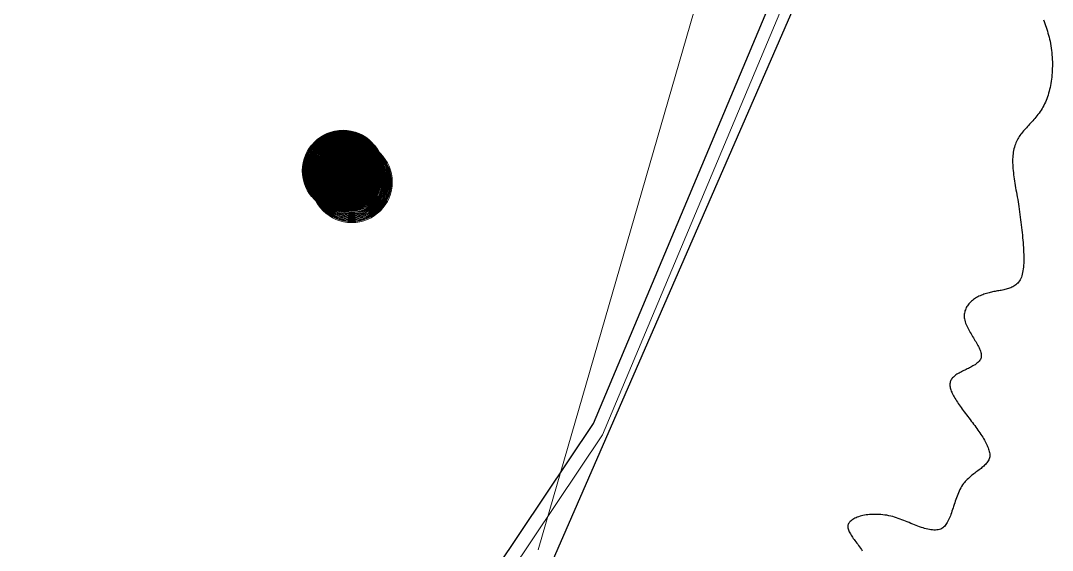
# Model space of a CAD drawing. Header units: metres. Extents: x 3 to 509016, y 4 to 6969473.
# Drawn here: x 507931.215 to 507935.037, y 6967156.281 to 6967158.243 of the extents above; entities that cross this region are included whole.
import ezdxf

# ---------------------------------------------------------------- set-up
doc = ezdxf.new("R2010")
doc.units = ezdxf.units.M
for name, color, linetype, lineweight in [('A-FLOR', 252, 'Continuous', 5), ('ROAD_KERB_BACK', 252, 'Continuous', 0), ('VEG_TREE', 252, 'Continuous', 0)]:
    doc.layers.add(name, color=color, linetype=linetype, lineweight=lineweight)
for name, color, linetype in [('mga2020ROAD_KERB_BACK', 252, 'Continuous'), ('mga2020ROAD_KERB_LIP', 252, 'Continuous'), ('mga2020VEG_TREE', 252, 'Continuous'), ('XREF', 7, 'Continuous')]:
    doc.layers.add(name, color=color, linetype=linetype)

# ---------------------------------------------------------------- blocks, each defined once
blk = doc.blocks.new('25027_BNP_Skygate Play-Sheet - 000101 - SITE PLAN')
at = {"layer": 'A-FLOR'}
blk.add_line((-2403120, 3924501.7), (-2400632, 3921723.1), dxfattribs=at)
blk = doc.blocks.new('XE_ARCH')
at = {"xscale": 0.001, "yscale": 0.001, "zscale": 0.001, "rotation": 121.996}
blk.add_blockref('25027_BNP_Skygate Play-Sheet - 000101 - SITE PLAN', (509988.1258, 6971273.7702), dxfattribs=at)
blk = doc.blocks.new('BAC V TREE')
for p, q in [((16.6968, 3.5992), (16.7129, 3.5541)), ((16.7129, 3.5541), (16.7288, 3.5087)), ((16.7288, 3.5087), (16.7442, 3.4632)), ((16.7442, 3.4632), (16.7594, 3.4174)), ((16.7594, 3.4174), (16.7741, 3.3713)), ((16.7741, 3.3713), (16.7883, 3.3249)), ((16.7883, 3.3249), (16.802, 3.2781)), ((16.802, 3.2781), (16.8151, 3.2309)), ((16.8151, 3.2309), (16.8276, 3.1832)), ((16.8276, 3.1832), (16.8395, 3.135)), ((16.8395, 3.135), (16.8506, 3.0863)), ((16.8506, 3.0863), (16.8609, 3.032)), ((16.8609, 3.032), (16.8702, 2.9776)), ((16.8702, 2.9776), (16.8783, 2.9232)), ((16.8783, 2.9232), (16.8855, 2.8688)), ((16.8855, 2.8688), (16.8915, 2.8144)), ((16.8915, 2.8144), (16.8965, 2.7602)), ((16.8965, 2.7602), (16.9005, 2.706)), ((16.9005, 2.706), (16.9034, 2.6521)), ((16.9034, 2.6521), (16.9053, 2.5983)), ((16.906, 2.4916), (16.9049, 2.4388)), ((16.9053, 2.5983), (16.9062, 2.5448)), ((16.9062, 2.5448), (16.906, 2.4916)), ((16.8905, 2.2317), (16.8844, 2.1812)), ((16.8955, 2.2828), (16.8905, 2.2317)), ((16.8996, 2.3343), (16.8955, 2.2828)), ((16.9027, 2.3863), (16.8996, 2.3343)), ((16.9049, 2.4388), (16.9027, 2.3863)), ((16.8509, 1.9858), (16.8402, 1.9387)), ((16.8607, 2.0336), (16.8509, 1.9858)), ((16.8695, 2.0821), (16.8607, 2.0336)), ((16.8775, 2.1314), (16.8695, 2.0821)), ((16.8844, 2.1812), (16.8775, 2.1314)), ((16.7884, 1.7591), (16.7732, 1.7165)), ((16.8027, 1.8026), (16.7884, 1.7591)), ((16.8161, 1.8471), (16.8027, 1.8026)), ((16.8286, 1.8925), (16.8161, 1.8471)), ((16.8402, 1.9387), (16.8286, 1.8925)), ((16.6593, 1.4801), (16.636, 1.4437)), ((16.6819, 1.5179), (16.6593, 1.4801)), ((16.7039, 1.557), (16.6819, 1.5179)), ((16.7225, 1.5952), (16.7039, 1.557)), ((16.7403, 1.6345), (16.7225, 1.5952)), ((16.7572, 1.675), (16.7403, 1.6345)), ((16.7732, 1.7165), (16.7572, 1.675)), ((16.4883, 1.2479), (16.4629, 1.2184)), ((16.5136, 1.2782), (16.4883, 1.2479)), ((16.5387, 1.3093), (16.5136, 1.2782)), ((16.5635, 1.3413), (16.5387, 1.3093)), ((16.5881, 1.3744), (16.5635, 1.3413)), ((16.6123, 1.4084), (16.5881, 1.3744)), ((16.636, 1.4437), (16.6123, 1.4084)), ((16.2641, 1.0001), (16.2408, 0.9739)), ((16.2879, 1.0264), (16.2641, 1.0001)), ((16.3121, 1.0528), (16.2879, 1.0264)), ((16.3367, 1.0794), (16.3121, 1.0528)), ((16.3616, 1.1063), (16.3367, 1.0794)), ((16.3868, 1.1336), (16.3616, 1.1063)), ((16.4121, 1.1613), (16.3868, 1.1336)), ((16.4374, 1.1896), (16.4121, 1.1613)), ((16.4629, 1.2184), (16.4374, 1.1896)), ((-0.3055, 0.7517), (-0.3435, 0.7359)), ((-0.2662, 0.7659), (-0.3055, 0.7517)), ((-0.2258, 0.7783), (-0.2662, 0.7659)), ((-0.1844, 0.7889), (-0.2258, 0.7783)), ((-0.1419, 0.7977), (-0.1844, 0.7889)), ((-0.0984, 0.8046), (-0.1419, 0.7977)), ((-0.054, 0.8095), (-0.0984, 0.8046)), ((-0.0086, 0.8125), (-0.054, 0.8095)), ((0.0377, 0.8134), (-0.0086, 0.8125)), ((0.077, 0.8104), (0.0377, 0.8134)), ((0.116, 0.8054), (0.077, 0.8104)), ((0.1545, 0.7984), (0.116, 0.8054)), ((0.1926, 0.7896), (0.1545, 0.7984)), ((0.2302, 0.7789), (0.1926, 0.7896)), ((0.2672, 0.7664), (0.2302, 0.7789)), ((0.3035, 0.7522), (0.2672, 0.7664)), ((0.3391, 0.7362), (0.3035, 0.7522)), ((16.0805, 0.7569), (16.0648, 0.7276)), ((16.0974, 0.7854), (16.0805, 0.7569)), ((16.1153, 0.8134), (16.0974, 0.7854)), ((16.1341, 0.8409), (16.1153, 0.8134)), ((16.1539, 0.868), (16.1341, 0.8409)), ((16.1745, 0.8948), (16.1539, 0.868)), ((16.1959, 0.9213), (16.1745, 0.8948)), ((16.218, 0.9477), (16.1959, 0.9213)), ((16.2408, 0.9739), (16.218, 0.9477)), ((-0.6525, 0.493), (-0.6754, 0.4613)), ((-0.6281, 0.5235), (-0.6525, 0.493)), ((-0.6021, 0.5527), (-0.6281, 0.5235)), ((-0.5746, 0.5806), (-0.6021, 0.5527)), ((-0.5457, 0.6072), (-0.5746, 0.5806)), ((-0.5153, 0.6324), (-0.5457, 0.6072)), ((-0.4836, 0.6561), (-0.5153, 0.6324)), ((-0.4505, 0.6784), (-0.4836, 0.6561)), ((-0.4161, 0.6991), (-0.4505, 0.6784)), ((-0.3804, 0.7183), (-0.4161, 0.6991)), ((-0.3435, 0.7359), (-0.3804, 0.7183)), ((0.3739, 0.7186), (0.3391, 0.7362)), ((0.4078, 0.6994), (0.3739, 0.7186)), ((0.4409, 0.6786), (0.4078, 0.6994)), ((0.4729, 0.6563), (0.4409, 0.6786)), ((0.5039, 0.6326), (0.4729, 0.6563)), ((0.5338, 0.6073), (0.5039, 0.6326)), ((0.5626, 0.5807), (0.5338, 0.6073)), ((0.59, 0.5528), (0.5626, 0.5807)), ((0.6162, 0.5235), (0.59, 0.5528)), ((0.641, 0.493), (0.6162, 0.5235)), ((0.6644, 0.4613), (0.641, 0.493)), ((15.9896, 0.5232), (15.981, 0.4842)), ((15.9998, 0.5614), (15.9896, 0.5232)), ((16.0115, 0.5988), (15.9998, 0.5614)), ((16.0249, 0.6354), (16.0115, 0.5988)), ((16.0369, 0.667), (16.0249, 0.6354)), ((16.0502, 0.6977), (16.0369, 0.667)), ((16.0648, 0.7276), (16.0502, 0.6977)), ((-0.7774, 0.2482), (-0.7882, 0.2093)), ((-0.7648, 0.2862), (-0.7774, 0.2482)), ((-0.7504, 0.3233), (-0.7648, 0.2862)), ((-0.7342, 0.3594), (-0.7504, 0.3233)), ((-0.7163, 0.3944), (-0.7342, 0.3594)), ((-0.6966, 0.4284), (-0.7163, 0.3944)), ((-0.6754, 0.4613), (-0.6966, 0.4284)), ((0.6863, 0.4285), (0.6644, 0.4613)), ((0.7066, 0.3945), (0.6863, 0.4285)), ((0.7253, 0.3594), (0.7066, 0.3945)), ((0.7423, 0.3233), (0.7253, 0.3594)), ((0.7575, 0.2863), (0.7423, 0.3233)), ((0.7709, 0.2482), (0.7575, 0.2863)), ((0.7824, 0.2093), (0.7709, 0.2482)), ((15.959, 0.2769), (15.9584, 0.2331)), ((15.9608, 0.32), (15.959, 0.2769)), ((15.9639, 0.3622), (15.9608, 0.32)), ((15.9682, 0.4037), (15.9639, 0.3622)), ((15.9739, 0.4443), (15.9682, 0.4037)), ((15.981, 0.4842), (15.9739, 0.4443)), ((-0.8092, 0.0878), (-0.8123, 0.0457)), ((-0.8123, 0.0457), (-0.8113, -0.0008)), ((-0.8041, 0.1291), (-0.8092, 0.0878)), ((-0.7971, 0.1696), (-0.8041, 0.1291)), ((-0.7882, 0.2093), (-0.7971, 0.1696)), ((0.792, 0.1696), (0.7824, 0.2093)), ((0.7996, 0.1291), (0.792, 0.1696)), ((0.805, 0.0878), (0.7996, 0.1291)), ((0.8084, 0.0457), (0.805, 0.0878)), ((0.8095, 0.0031), (0.8084, 0.0457)), ((15.9584, 0.2331), (15.9589, 0.1885)), ((15.9589, 0.1885), (15.9604, 0.1432)), ((15.9604, 0.1432), (15.9629, 0.0971)), ((15.9629, 0.0971), (15.9664, 0.0502)), ((15.9664, 0.0502), (15.9707, 0.0026)), ((15.9707, 0.0026), (15.9759, -0.0458)), ((-0.8113, -0.0008), (-0.8084, -0.0465)), ((-0.8084, -0.0465), (-0.8034, -0.0912)), ((-0.8034, -0.0912), (-0.7965, -0.1349)), ((-0.7965, -0.1349), (-0.7878, -0.1776)), ((-0.7878, -0.1776), (-0.7771, -0.2192)), ((-0.7771, -0.2192), (-0.7647, -0.2598)), ((0.757, -0.2801), (0.7706, -0.2421)), ((0.7706, -0.2421), (0.7823, -0.2032)), ((0.7823, -0.2032), (0.7919, -0.1635)), ((0.7919, -0.1635), (0.7995, -0.1229)), ((0.7995, -0.1229), (0.805, -0.0816)), ((0.805, -0.0816), (0.8084, -0.0396)), ((15.9759, -0.0458), (15.9818, -0.0949)), ((15.9818, -0.0949), (15.9884, -0.1447)), ((15.9884, -0.1447), (15.9956, -0.1952)), ((15.9956, -0.1952), (16.0034, -0.2464)), ((-0.7647, -0.2598), (-0.7506, -0.2992)), ((-0.7506, -0.2992), (-0.7347, -0.3374)), ((-0.7347, -0.3374), (-0.7171, -0.3745)), ((-0.7171, -0.3745), (-0.698, -0.4103)), ((-0.698, -0.4103), (-0.6772, -0.4448)), ((-0.6772, -0.4448), (-0.655, -0.478)), ((-0.655, -0.478), (-0.6312, -0.5098)), ((0.6126, -0.5173), (0.6382, -0.4868)), ((0.6382, -0.4868), (0.6621, -0.4551)), ((0.6621, -0.4551), (0.6845, -0.4223)), ((0.6845, -0.4223), (0.7053, -0.3883)), ((0.7053, -0.3883), (0.7243, -0.3533)), ((0.7243, -0.3533), (0.7416, -0.3172)), ((0.7416, -0.3172), (0.757, -0.2801)), ((16.0034, -0.2464), (16.0117, -0.2984)), ((16.0117, -0.2984), (16.0205, -0.351)), ((16.0205, -0.351), (16.0297, -0.4043)), ((16.0297, -0.4043), (16.0392, -0.4583)), ((16.0392, -0.4583), (16.049, -0.513)), ((-0.6312, -0.5098), (-0.606, -0.5403)), ((-0.606, -0.5403), (-0.5794, -0.5693)), ((-0.5794, -0.5693), (-0.5515, -0.5968)), ((-0.5515, -0.5968), (-0.5223, -0.6229)), ((-0.5223, -0.6229), (-0.4918, -0.6474)), ((-0.4918, -0.6474), (-0.4601, -0.6703)), ((-0.4601, -0.6703), (-0.4272, -0.6916)), ((-0.4272, -0.6916), (-0.3933, -0.7112)), ((-0.3933, -0.7112), (-0.3582, -0.7292)), ((-0.3582, -0.7292), (-0.3221, -0.7454)), ((0.2855, -0.7456), (0.3232, -0.7297)), ((0.3232, -0.7297), (0.36, -0.7122)), ((0.36, -0.7122), (0.3958, -0.693)), ((0.3958, -0.693), (0.4305, -0.6723)), ((0.4305, -0.6723), (0.464, -0.65)), ((0.464, -0.65), (0.4963, -0.6262)), ((0.4963, -0.6262), (0.5274, -0.6011)), ((0.5274, -0.6011), (0.5572, -0.5745)), ((0.5572, -0.5745), (0.5856, -0.5466)), ((0.5856, -0.5466), (0.6126, -0.5173)), ((16.049, -0.513), (16.059, -0.5684)), ((16.059, -0.5684), (16.0691, -0.6244)), ((16.0691, -0.6244), (16.0794, -0.6811)), ((16.0794, -0.6811), (16.0896, -0.7384)), ((-0.3221, -0.7454), (-0.2851, -0.7598)), ((-0.2851, -0.7598), (-0.2471, -0.7725)), ((-0.2471, -0.7725), (-0.2082, -0.7833)), ((-0.2082, -0.7833), (-0.1684, -0.7922)), ((-0.1684, -0.7922), (-0.1279, -0.7992)), ((-0.1279, -0.7992), (-0.0866, -0.8042)), ((-0.0866, -0.8042), (-0.0446, -0.8073)), ((-0.0446, -0.8073), (-0.0011, -0.8064)), ((-0.0011, -0.8064), (0.0418, -0.8034)), ((0.0418, -0.8034), (0.0842, -0.7985)), ((0.0842, -0.7985), (0.1259, -0.7916)), ((0.1259, -0.7916), (0.167, -0.7828)), ((0.167, -0.7828), (0.2073, -0.7722)), ((0.2073, -0.7722), (0.2468, -0.7598)), ((0.2468, -0.7598), (0.2855, -0.7456)), ((16.0896, -0.7384), (16.0999, -0.7963)), ((16.0999, -0.7963), (16.11, -0.8549)), ((16.11, -0.8549), (16.1177, -0.9168)), ((16.1177, -0.9168), (16.1254, -0.9789)), ((16.1254, -0.9789), (16.1331, -1.0412)), ((16.1331, -1.0412), (16.1409, -1.1034)), ((16.1409, -1.1034), (16.1486, -1.1657)), ((16.1486, -1.1657), (16.1562, -1.2279)), ((16.1562, -1.2279), (16.1637, -1.2899)), ((16.1637, -1.2899), (16.171, -1.3516)), ((16.171, -1.3516), (16.178, -1.4131)), ((16.178, -1.4131), (16.1847, -1.4742)), ((16.1847, -1.4742), (16.191, -1.5348)), ((16.191, -1.5348), (16.197, -1.5949)), ((16.197, -1.5949), (16.2025, -1.6543)), ((16.2025, -1.6543), (16.2075, -1.7131)), ((16.2075, -1.7131), (16.212, -1.7712)), ((16.212, -1.7712), (16.2158, -1.8284)), ((16.2158, -1.8284), (16.219, -1.8847)), ((16.219, -1.8847), (16.2215, -1.9401)), ((16.2215, -1.9401), (16.2233, -1.9944)), ((16.2219, -2.1997), (16.2191, -2.2477)), ((16.2236, -2.1503), (16.2219, -2.1997)), ((16.2233, -1.9944), (16.2243, -2.0476)), ((16.2244, -2.0996), (16.2236, -2.1503)), ((16.2243, -2.0476), (16.2244, -2.0996)), ((16.1972, -2.4242), (16.1887, -2.464)), ((16.2044, -2.3825), (16.1972, -2.4242)), ((16.2105, -2.3392), (16.2044, -2.3825)), ((16.2153, -2.2942), (16.2105, -2.3392)), ((16.2191, -2.2477), (16.2153, -2.2942)), ((16.059, -2.6953), (16.0369, -2.7145)), ((16.08, -2.6743), (16.059, -2.6953)), ((16.0999, -2.6513), (16.08, -2.6743)), ((16.1187, -2.6264), (16.0999, -2.6513)), ((16.1364, -2.5992), (16.1187, -2.6264)), ((16.1528, -2.5699), (16.1364, -2.5992)), ((16.1678, -2.5381), (16.1528, -2.5699)), ((16.179, -2.502), (16.1678, -2.5381)), ((16.1887, -2.464), (16.179, -2.502)), ((15.2758, -2.9424), (15.2451, -2.9532)), ((15.307, -2.9325), (15.2758, -2.9424)), ((15.3386, -2.9236), (15.307, -2.9325)), ((15.3707, -2.9156), (15.3386, -2.9236)), ((15.398, -2.9071), (15.3707, -2.9156)), ((15.4258, -2.8994), (15.398, -2.9071)), ((15.4541, -2.8924), (15.4258, -2.8994)), ((15.4827, -2.886), (15.4541, -2.8924)), ((15.5116, -2.8801), (15.4827, -2.886)), ((15.5408, -2.8746), (15.5116, -2.8801)), ((15.5701, -2.8693), (15.5408, -2.8746)), ((15.5996, -2.8642), (15.5701, -2.8693)), ((15.6291, -2.8592), (15.5996, -2.8642)), ((15.6587, -2.8541), (15.6291, -2.8592)), ((15.6881, -2.8488), (15.6587, -2.8541)), ((15.7175, -2.8432), (15.6881, -2.8488)), ((15.7466, -2.8372), (15.7175, -2.8432)), ((15.7755, -2.8308), (15.7466, -2.8372)), ((15.8041, -2.8237), (15.7755, -2.8308)), ((15.8323, -2.8159), (15.8041, -2.8237)), ((15.8601, -2.8073), (15.8323, -2.8159)), ((15.8874, -2.7977), (15.8601, -2.8073)), ((15.9141, -2.7871), (15.8874, -2.7977)), ((15.9401, -2.7754), (15.9141, -2.7871)), ((15.9655, -2.7623), (15.9401, -2.7754)), ((15.9902, -2.7479), (15.9655, -2.7623)), ((16.014, -2.732), (15.9902, -2.7479)), ((16.0369, -2.7145), (16.014, -2.732)), ((14.9004, -3.1919), (14.884, -3.2144)), ((14.9182, -3.1699), (14.9004, -3.1919)), ((14.9372, -3.1487), (14.9182, -3.1699)), ((14.9574, -3.1282), (14.9372, -3.1487)), ((14.9788, -3.1083), (14.9574, -3.1282)), ((15.0013, -3.0892), (14.9788, -3.1083)), ((15.0249, -3.0709), (15.0013, -3.0892)), ((15.0495, -3.0533), (15.0249, -3.0709)), ((15.075, -3.0365), (15.0495, -3.0533)), ((15.1014, -3.0205), (15.075, -3.0365)), ((15.1287, -3.0054), (15.1014, -3.0205)), ((15.1567, -2.991), (15.1287, -3.0054)), ((15.1855, -2.9775), (15.1567, -2.991)), ((15.215, -2.9649), (15.1855, -2.9775)), ((15.2451, -2.9532), (15.215, -2.9649)), ((14.8064, -3.4167), (14.8043, -3.4444)), ((14.8104, -3.3895), (14.8064, -3.4167)), ((14.8161, -3.3628), (14.8104, -3.3895)), ((14.8235, -3.3366), (14.8161, -3.3628)), ((14.8325, -3.311), (14.8235, -3.3366)), ((14.8431, -3.2859), (14.8325, -3.311)), ((14.8553, -3.2615), (14.8431, -3.2859)), ((14.8689, -3.2377), (14.8553, -3.2615)), ((14.884, -3.2144), (14.8689, -3.2377)), ((14.8043, -3.4444), (14.804, -3.4726)), ((14.804, -3.4726), (14.8056, -3.5013)), ((14.8056, -3.5013), (14.8092, -3.5304)), ((14.8092, -3.5304), (14.8172, -3.563)), ((14.8172, -3.563), (14.8269, -3.5955)), ((14.8269, -3.5955), (14.8382, -3.6281)), ((14.8382, -3.6281), (14.8509, -3.6606)), ((14.8509, -3.6606), (14.8648, -3.6931)), ((14.8648, -3.6931), (14.8798, -3.7255)), ((14.8798, -3.7255), (14.8959, -3.7578)), ((14.8959, -3.7578), (14.9127, -3.7901)), ((14.9127, -3.7901), (14.9303, -3.8221)), ((14.9303, -3.8221), (14.9484, -3.8541)), ((14.9484, -3.8541), (14.967, -3.8858)), ((14.967, -3.8858), (14.9858, -3.9174)), ((14.9858, -3.9174), (15.0048, -3.9488)), ((15.0048, -3.9488), (15.0237, -3.9799)), ((15.0237, -3.9799), (15.0425, -4.0108)), ((15.0425, -4.0108), (15.061, -4.0414)), ((15.061, -4.0414), (15.0791, -4.0717)), ((15.0791, -4.0717), (15.0966, -4.1017)), ((15.0966, -4.1017), (15.1134, -4.1313)), ((15.1134, -4.1313), (15.1294, -4.1606)), ((15.1294, -4.1606), (15.1443, -4.1896)), ((15.1443, -4.1896), (15.1581, -4.2181)), ((15.1581, -4.2181), (15.1707, -4.2462)), ((15.1707, -4.2462), (15.1818, -4.2739)), ((15.1818, -4.2739), (15.1914, -4.3011)), ((15.1914, -4.3011), (15.1992, -4.3279)), ((15.1992, -4.3279), (15.2053, -4.3541)), ((15.2053, -4.3541), (15.2093, -4.3799)), ((15.2093, -4.3799), (15.2112, -4.4051)), ((15.2112, -4.4051), (15.2109, -4.4297)), ((14.9871, -4.665), (14.9604, -4.6793)), ((15.013, -4.6503), (14.9871, -4.665)), ((15.0381, -4.6353), (15.013, -4.6503)), ((15.0621, -4.6199), (15.0381, -4.6353)), ((15.0849, -4.604), (15.0621, -4.6199)), ((15.1064, -4.5876), (15.0849, -4.604)), ((15.1265, -4.5707), (15.1064, -4.5876)), ((15.1449, -4.5531), (15.1265, -4.5707)), ((15.1616, -4.5348), (15.1449, -4.5531)), ((15.1764, -4.5158), (15.1616, -4.5348)), ((15.1892, -4.496), (15.1764, -4.5158)), ((15.1998, -4.4753), (15.1892, -4.496)), ((15.2081, -4.4538), (15.1998, -4.4753)), ((15.2109, -4.4297), (15.2081, -4.4538)), ((14.5456, -4.915), (14.5277, -4.933)), ((14.5652, -4.8977), (14.5456, -4.915)), ((14.5863, -4.8811), (14.5652, -4.8977)), ((14.6088, -4.8649), (14.5863, -4.8811)), ((14.6325, -4.8493), (14.6088, -4.8649)), ((14.6572, -4.834), (14.6325, -4.8493)), ((14.6829, -4.8192), (14.6572, -4.834)), ((14.7094, -4.8047), (14.6829, -4.8192)), ((14.7365, -4.7904), (14.7094, -4.8047)), ((14.7642, -4.7764), (14.7365, -4.7904)), ((14.7922, -4.7625), (14.7642, -4.7764)), ((14.8205, -4.7487), (14.7922, -4.7625)), ((14.8489, -4.735), (14.8205, -4.7487)), ((14.8772, -4.7212), (14.8489, -4.735)), ((14.9053, -4.7074), (14.8772, -4.7212)), ((14.9331, -4.6935), (14.9053, -4.7074)), ((14.9604, -4.6793), (14.9331, -4.6935)), ((14.4641, -5.0743), (14.4635, -5.0971)), ((14.4635, -5.0971), (14.4647, -5.1205)), ((14.4668, -5.0522), (14.4641, -5.0743)), ((14.4647, -5.1205), (14.4677, -5.1446)), ((14.4714, -5.0307), (14.4668, -5.0522)), ((14.4677, -5.1446), (14.4725, -5.1693)), ((14.4781, -5.0099), (14.4714, -5.0307)), ((14.487, -4.9898), (14.4781, -5.0099)), ((14.4981, -4.9704), (14.487, -4.9898)), ((14.5115, -4.9517), (14.4981, -4.9704)), ((14.5277, -4.933), (14.5115, -4.9517)), ((14.4725, -5.1693), (14.479, -5.1947)), ((14.479, -5.1947), (14.4871, -5.2206)), ((14.4871, -5.2206), (14.4968, -5.2471)), ((14.4968, -5.2471), (14.5079, -5.2743)), ((14.5079, -5.2743), (14.5204, -5.302)), ((14.5204, -5.302), (14.5343, -5.3303)), ((14.5343, -5.3303), (14.5495, -5.3591)), ((14.5495, -5.3591), (14.5659, -5.3885)), ((14.5659, -5.3885), (14.5834, -5.4185)), ((14.5834, -5.4185), (14.6021, -5.4489)), ((14.6021, -5.4489), (14.6217, -5.48)), ((14.6217, -5.48), (14.6423, -5.5115)), ((14.6423, -5.5115), (14.6637, -5.5435)), ((14.6637, -5.5435), (14.686, -5.576)), ((14.686, -5.576), (14.709, -5.609)), ((14.709, -5.609), (14.7327, -5.6425)), ((14.7327, -5.6425), (14.757, -5.6765)), ((14.757, -5.6765), (14.7819, -5.7109)), ((14.7819, -5.7109), (14.8072, -5.7458)), ((14.8072, -5.7458), (14.8329, -5.7811)), ((14.8329, -5.7811), (14.859, -5.8169)), ((14.859, -5.8169), (14.8878, -5.8533)), ((14.8878, -5.8533), (14.9165, -5.8898)), ((14.9165, -5.8898), (14.9448, -5.9261)), ((14.9448, -5.9261), (14.9729, -5.9624)), ((14.9729, -5.9624), (15.0006, -5.9986)), ((15.0006, -5.9986), (15.0279, -6.0346)), ((15.0279, -6.0346), (15.0547, -6.0705)), ((15.0547, -6.0705), (15.0809, -6.1062)), ((15.0809, -6.1062), (15.1066, -6.1417)), ((15.1066, -6.1417), (15.1317, -6.177)), ((15.1317, -6.177), (15.156, -6.212)), ((15.156, -6.212), (15.1797, -6.2467)), ((15.1797, -6.2467), (15.2025, -6.2811)), ((15.2025, -6.2811), (15.2245, -6.3151)), ((15.2245, -6.3151), (15.2456, -6.3488)), ((15.2456, -6.3488), (15.2657, -6.3821)), ((15.2657, -6.3821), (15.2848, -6.415)), ((15.2848, -6.415), (15.3029, -6.4474)), ((15.3029, -6.4474), (15.3198, -6.4794)), ((15.3198, -6.4794), (15.3356, -6.5109)), ((15.3356, -6.5109), (15.3502, -6.5418)), ((15.3502, -6.5418), (15.3634, -6.5723)), ((15.3634, -6.5723), (15.3754, -6.6021)), ((15.3754, -6.6021), (15.386, -6.6313)), ((15.386, -6.6313), (15.3951, -6.66)), ((15.3996, -6.8661), (15.3885, -6.8893)), ((15.3951, -6.66), (15.4028, -6.688)), ((15.4091, -6.8422), (15.3996, -6.8661)), ((15.4028, -6.688), (15.4089, -6.7153)), ((15.4089, -6.7153), (15.4134, -6.7419)), ((15.4169, -6.8173), (15.4091, -6.8422)), ((15.4134, -6.7419), (15.4163, -6.7678)), ((15.4163, -6.7678), (15.4175, -6.7929)), ((15.4175, -6.7929), (15.4169, -6.8173)), ((15.1572, -7.1279), (15.1326, -7.1466)), ((15.1814, -7.1093), (15.1572, -7.1279)), ((15.2049, -7.0906), (15.1814, -7.1093)), ((15.2278, -7.072), (15.2049, -7.0906)), ((15.2499, -7.0531), (15.2278, -7.072)), ((15.2712, -7.0341), (15.2499, -7.0531)), ((15.2915, -7.0148), (15.2712, -7.0341)), ((15.3108, -6.9951), (15.2915, -7.0148)), ((15.3289, -6.9751), (15.3108, -6.9951)), ((15.3459, -6.9545), (15.3289, -6.9751)), ((15.3615, -6.9334), (15.3459, -6.9545)), ((15.3757, -6.9117), (15.3615, -6.9334)), ((15.3885, -6.8893), (15.3757, -6.9117)), ((14.8545, -7.3763), (14.8309, -7.4012)), ((14.8786, -7.3524), (14.8545, -7.3763)), ((14.9033, -7.3292), (14.8786, -7.3524)), ((14.9284, -7.3068), (14.9033, -7.3292)), ((14.9537, -7.2851), (14.9284, -7.3068)), ((14.9793, -7.264), (14.9537, -7.2851)), ((15.0051, -7.2434), (14.9793, -7.264)), ((15.0308, -7.2234), (15.0051, -7.2434)), ((15.0566, -7.2037), (15.0308, -7.2234)), ((15.0822, -7.1844), (15.0566, -7.2037)), ((15.1075, -7.1654), (15.0822, -7.1844)), ((15.1326, -7.1466), (15.1075, -7.1654)), ((14.7042, -7.5936), (14.686, -7.6325)), ((14.7233, -7.5555), (14.7042, -7.5936)), ((14.7434, -7.5183), (14.7233, -7.5555)), ((14.7646, -7.4819), (14.7434, -7.5183)), ((14.7859, -7.454), (14.7646, -7.4819)), ((14.808, -7.4271), (14.7859, -7.454)), ((14.8309, -7.4012), (14.808, -7.4271)), ((14.6064, -7.8332), (14.5922, -7.8739)), ((14.6211, -7.7926), (14.6064, -7.8332)), ((14.6363, -7.7521), (14.6211, -7.7926)), ((14.6521, -7.7118), (14.6363, -7.7521)), ((14.6687, -7.6719), (14.6521, -7.7118)), ((14.686, -7.6325), (14.6687, -7.6719)), ((14.5131, -8.1116), (14.5001, -8.1491)), ((14.5259, -8.0733), (14.5131, -8.1116)), ((14.5388, -8.0343), (14.5259, -8.0733)), ((14.5518, -7.9948), (14.5388, -8.0343)), ((14.565, -7.9548), (14.5518, -7.9948)), ((14.5785, -7.9145), (14.565, -7.9548)), ((14.5922, -7.8739), (14.5785, -7.9145)), ((12.0901, -8.3532), (12.0741, -8.3703)), ((12.1081, -8.3368), (12.0901, -8.3532)), ((12.1283, -8.321), (12.1081, -8.3368)), ((12.1504, -8.3059), (12.1283, -8.321)), ((12.1744, -8.2915), (12.1504, -8.3059)), ((12.2003, -8.2779), (12.1744, -8.2915)), ((12.2279, -8.2651), (12.2003, -8.2779)), ((12.2573, -8.2531), (12.2279, -8.2651)), ((12.2883, -8.242), (12.2573, -8.2531)), ((12.321, -8.2317), (12.2883, -8.242)), ((12.3551, -8.2224), (12.321, -8.2317)), ((12.3908, -8.214), (12.3551, -8.2224)), ((12.4278, -8.2067), (12.3908, -8.214)), ((12.4662, -8.2003), (12.4278, -8.2067)), ((12.5059, -8.1951), (12.4662, -8.2003)), ((12.5467, -8.1909), (12.5059, -8.1951)), ((12.5888, -8.1879), (12.5467, -8.1909)), ((12.6319, -8.186), (12.5888, -8.1879)), ((12.6761, -8.1853), (12.6319, -8.186)), ((12.7212, -8.1859), (12.6761, -8.1853)), ((12.7672, -8.1877), (12.7212, -8.1859)), ((12.814, -8.1908), (12.7672, -8.1877)), ((12.8617, -8.1953), (12.814, -8.1908)), ((12.91, -8.2012), (12.8617, -8.1953)), ((12.959, -8.2084), (12.91, -8.2012)), ((13.0086, -8.2171), (12.959, -8.2084)), ((13.0587, -8.2273), (13.0086, -8.2171)), ((13.102, -8.2392), (13.0587, -8.2273)), ((13.1453, -8.2523), (13.102, -8.2392)), ((13.1888, -8.2665), (13.1453, -8.2523)), ((13.2323, -8.2815), (13.1888, -8.2665)), ((13.2758, -8.2973), (13.2323, -8.2815)), ((13.3193, -8.3137), (13.2758, -8.2973)), ((13.3627, -8.3306), (13.3193, -8.3137)), ((13.4059, -8.3478), (13.3627, -8.3306)), ((13.449, -8.3653), (13.4059, -8.3478)), ((14.4175, -8.3503), (14.4022, -8.3788)), ((14.4323, -8.3201), (14.4175, -8.3503)), ((14.4465, -8.2885), (14.4323, -8.3201)), ((14.4604, -8.2554), (14.4465, -8.2885)), ((14.4739, -8.2211), (14.4604, -8.2554)), ((14.4871, -8.1856), (14.4739, -8.2211)), ((14.5001, -8.1491), (14.4871, -8.1856)), ((12.0324, -8.444), (12.03, -8.4658)), ((12.03, -8.4658), (12.0301, -8.488)), ((12.0301, -8.488), (12.0327, -8.5104)), ((12.0393, -8.4248), (12.0324, -8.444)), ((12.0327, -8.5104), (12.0376, -8.5333)), ((12.0376, -8.5333), (12.0447, -8.5565)), ((12.0486, -8.4061), (12.0393, -8.4248)), ((12.0447, -8.5565), (12.0537, -8.58)), ((12.0602, -8.3879), (12.0486, -8.4061)), ((12.0537, -8.58), (12.0646, -8.604)), ((12.0741, -8.3703), (12.0602, -8.3879)), ((12.0646, -8.604), (12.0772, -8.6284)), ((13.4919, -8.3828), (13.449, -8.3653)), ((13.5346, -8.4002), (13.4919, -8.3828)), ((13.577, -8.4175), (13.5346, -8.4002)), ((13.619, -8.4344), (13.577, -8.4175)), ((13.6607, -8.4508), (13.619, -8.4344)), ((13.7019, -8.4666), (13.6607, -8.4508)), ((13.7427, -8.4817), (13.7019, -8.4666)), ((13.7831, -8.4958), (13.7427, -8.4817)), ((13.8229, -8.5089), (13.7831, -8.4958)), ((13.8621, -8.5209), (13.8229, -8.5089)), ((13.9007, -8.5315), (13.8621, -8.5209)), ((13.9386, -8.5407), (13.9007, -8.5315)), ((13.9758, -8.5483), (13.9386, -8.5407)), ((14.0123, -8.5542), (13.9758, -8.5483)), ((14.0481, -8.5583), (14.0123, -8.5542)), ((14.083, -8.5603), (14.0481, -8.5583)), ((14.117, -8.5602), (14.083, -8.5603)), ((14.1502, -8.5578), (14.117, -8.5602)), ((14.1824, -8.5531), (14.1502, -8.5578)), ((14.2136, -8.5457), (14.1824, -8.5531)), ((14.2438, -8.5357), (14.2136, -8.5457)), ((14.2729, -8.5229), (14.2438, -8.5357)), ((14.2943, -8.5091), (14.2729, -8.5229)), ((14.3145, -8.4928), (14.2943, -8.5091)), ((14.3338, -8.4742), (14.3145, -8.4928)), ((14.3521, -8.4534), (14.3338, -8.4742)), ((14.3696, -8.4305), (14.3521, -8.4534)), ((14.3863, -8.4056), (14.3696, -8.4305)), ((14.4022, -8.3788), (14.3863, -8.4056)), ((12.0772, -8.6284), (12.0913, -8.6532)), ((12.0913, -8.6532), (12.1069, -8.6785)), ((12.1069, -8.6785), (12.1238, -8.7042)), ((12.1238, -8.7042), (12.1418, -8.7304)), ((12.1418, -8.7304), (12.1608, -8.7571)), ((12.1608, -8.7571), (12.1807, -8.7843)), ((12.1807, -8.7843), (12.2013, -8.8121)), ((12.2013, -8.8121), (12.2224, -8.8404)), ((12.2224, -8.8404), (12.244, -8.8692)), ((12.244, -8.8692), (12.2659, -8.8987)), ((12.2659, -8.8987), (12.2879, -8.9287)), ((12.2879, -8.9287), (12.3099, -8.9593)), ((12.3099, -8.9593), (12.3317, -8.9906)), ((12.3317, -8.9906), (12.3533, -9.0225)), ((12.3533, -9.0225), (12.3744, -9.0551))]:
    blk.add_line(p, q)
blk = doc.blocks.new('BAC TRUNK FILLED')
for radius in [0.5, 0.49, 0.48, 0.47, 0.46, 0.45, 0.44, 0.43, 0.42, 0.41, 0.4, 0.39, 0.38, 0.37, 0.36, 0.35, 0.34, 0.33, 0.32, 0.31, 0.3, 0.29, 0.28, 0.27, 0.26, 0.25, 0.24, 0.23, 0.22, 0.21, 0.2, 0.19, 0.18, 0.17, 0.16, 0.15, 0.14, 0.13, 0.12, 0.11, 0.1, 0.09, 0.08, 0.07, 0.06, 0.05, 0.04, 0.03, 0.02, 0.01]:
    blk.add_circle((0, 0), radius)
blk = doc.blocks.new('XE_SURVEY')
at = {"layer": 'mga2020ROAD_KERB_BACK'}
blk.add_polyline3d([(507919.1413, 6967130.1034, 5.0043), (507916.3282, 6967134.0357, 5.0386), (507916.2618, 6967134.1846, 5.0395), (507915.5334, 6967136.5692, 5.0525), (507915.3705, 6967139.0573, 5.0656), (507915.3794, 6967139.211, 5.0664), (507915.7819, 6967141.5166, 5.0788), (507916.7456, 6967143.8162, 5.0919), (507916.9015, 6967144.0844, 5.0935), (507918.2346, 6967145.8167, 5.0882), (507920.1053, 6967147.4669, 5.0821), (507920.4574, 6967147.7093, 5.0811), (507922.2726, 6967148.7023, 5.0922), (507924.6457, 6967149.4711, 5.1056), (507925.2798, 6967149.5895, 5.109), (507926.2199, 6967149.9871, 5.0996), (507929.0681, 6967151.7034, 5.069), (507931.4785, 6967153.9943, 5.0383), (507931.534, 6967154.0602, 5.0375), (507933.3374, 6967156.7516, 5.0091), (507934.364, 6967159.1958, 4.9858)], dxfattribs=at)
at = {"layer": 'mga2020ROAD_KERB_LIP'}
blk.add_polyline3d([(507934.4704, 6967159.1919, 4.8395), (507933.1417, 6967156.1436, 4.8596), (507931.6533, 6967153.9964, 4.8753), (507931.1836, 6967153.4559, 4.8821), (507928.6894, 6967151.2567, 4.9137), (507925.7777, 6967149.6505, 4.9454), (507925.3339, 6967149.4737, 4.9499), (507924.1718, 6967149.2279, 4.9445), (507921.8374, 6967148.3484, 4.9332), (507920.5695, 6967147.6167, 4.9265), (507919.7319, 6967147.0107, 4.9322), (507917.944, 6967145.2711, 4.946), (507916.9985, 6967143.9745, 4.9548), (507916.5761, 6967143.1879, 4.9449), (507915.7569, 6967140.833, 4.9174), (507915.5295, 6967139.2744, 4.9), (507915.5033, 6967138.3526, 4.9), (507915.8289, 6967135.8806, 4.9), (507916.3498, 6967134.3282, 4.9), (507919.2585, 6967130.1919, 4.8536)], dxfattribs=at)
at = {"layer": 'mga2020VEG_TREE'}
blk.add_point((507932.409, 6967157.6871, 5.0005), dxfattribs=at)
blk.add_point((507932.409, 6967157.6871, 5.0005), dxfattribs=at)
blk.add_point((507932.409, 6967157.6871, 5.0005), dxfattribs=at)
blk.add_point((507932.409, 6967157.6871, 5.0005), dxfattribs=at)
at = {"layer": 'ROAD_KERB_BACK'}
blk.add_polyline3d([(507919.1672, 6967130.0506, 5.0043), (507916.3531, 6967133.9846, 5.0386), (507916.2867, 6967134.1336, 5.0395), (507915.5581, 6967136.5192, 5.0525), (507915.3952, 6967139.0083, 5.0656), (507915.404, 6967139.1621, 5.0664), (507915.8068, 6967141.4686, 5.0788), (507916.7709, 6967143.7691, 5.0919), (507916.9269, 6967144.0374, 5.0935), (507918.2606, 6967145.7704, 5.0882), (507920.1322, 6967147.4212, 5.0821), (507920.4844, 6967147.6637, 5.0811), (507922.3004, 6967148.657, 5.0922), (507924.6745, 6967149.4262, 5.1056), (507925.3088, 6967149.5445, 5.109), (507926.2493, 6967149.9423, 5.0996), (507929.0988, 6967151.6592, 5.069), (507931.5103, 6967153.951, 5.0383), (507931.5658, 6967154.017, 5.0375), (507933.37, 6967156.7094, 5.0091), (507934.3971, 6967159.1546, 4.9858)], dxfattribs=at)
at = {"layer": 'mga2020VEG_TREE', "rotation": 0.001583333339407246}
for name, xscale, yscale, zscale in [('BAC V TREE', 0.1554417355589352, 0.1554417355589352, 0.1554417355589352), ('BAC TRUNK FILLED', 0.299876020056, 0.299876020056, 0.299876020056)]:
    blk.add_blockref(name, (507932.409, 6967157.6871, 5.0005), dxfattribs=dict(at, xscale=xscale, yscale=yscale, zscale=zscale))
at = {"layer": 'VEG_TREE', "xscale": 0.3, "yscale": 0.3, "zscale": 0.3}
blk.add_blockref('BAC TRUNK FILLED', (507932.4412, 6967157.6453, 5.0005), dxfattribs=at)

msp = doc.modelspace()

# ---------------------------------------------------------------- block references
for name in ['XE_ARCH', 'XE_SURVEY']:
    msp.add_blockref(name, (0, 0))
at = {"layer": 'XREF'}
for name in ['XE_ARCH', 'XE_SURVEY']:
    msp.add_blockref(name, (0, 0), dxfattribs=at)

doc.saveas('drawing.dxf')
